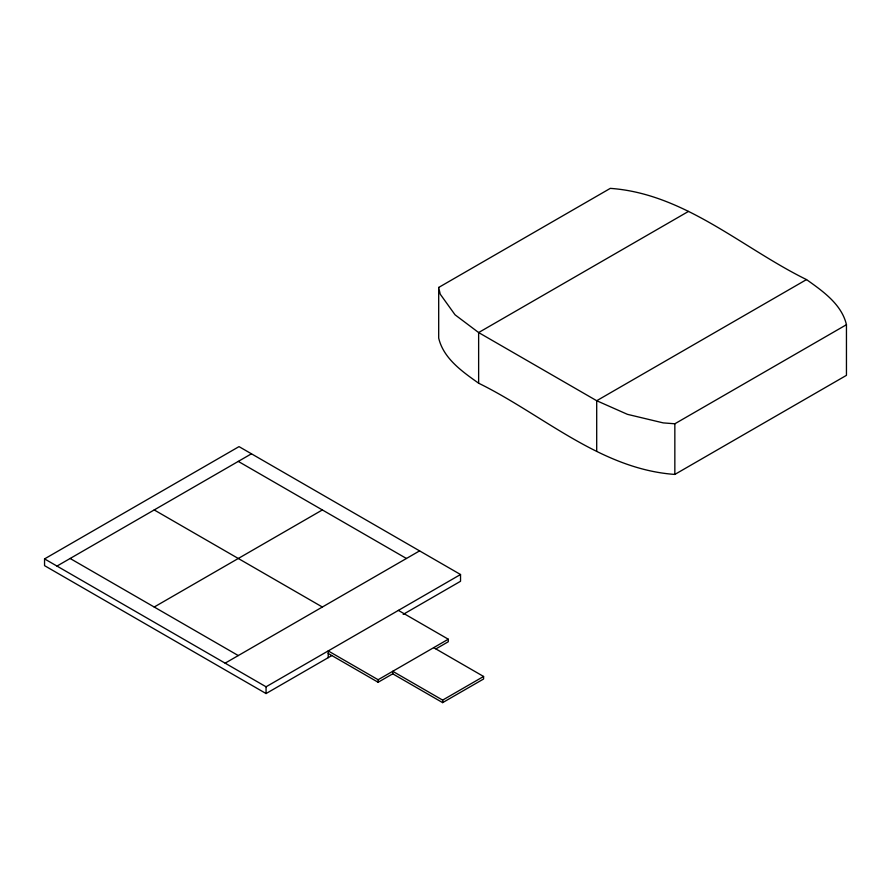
<?xml version="1.0" encoding="UTF-8"?>
<svg xmlns="http://www.w3.org/2000/svg" width="891" height="891" viewBox="0 0 891 891"><rect width="100%" height="100%" fill="white"/><g stroke="black" fill="none" stroke-linecap="round" stroke-linejoin="round"><path stroke-width="1.34" d="M438.695 287.448L610.313 188.369C684.633 193.614 742.292 248.121 806.522 279.585C822.716 291.112 841.661 304.232 846.45 324.703L846.45 375.345L674.843 474.424C600.512 469.189 542.853 414.671 478.634 383.208C462.429 371.681 443.484 358.561 438.695 338.101L438.695 287.448L440.232 294.164L455.056 314.813L478.634 332.555L596.703 400.727L627.431 414.337L663.205 422.891L674.843 423.782L846.45 324.703M331.775 655.609L266.064 693.543L44.55 565.651L44.55 558.902L239.022 446.625L460.536 574.517L460.536 581.277L403.178 614.389M56.979 566.075L251.451 453.797M688.453 211.423L478.634 332.555L478.634 383.208M154.21 607.016L322.364 509.942M806.522 279.585L596.703 400.727L596.703 451.381M225.122 663.16L419.594 550.883M44.55 558.902L266.064 686.794L460.536 574.517M328.211 657.669L328.211 650.92L378.118 679.733L448.296 639.215L448.296 641.743L435.933 648.882M328.211 653.448L378.118 682.261L392.742 673.819L442.649 702.631L483.59 678.998L483.59 676.469L433.683 647.657M392.742 673.819L392.742 671.291L442.649 700.103L483.59 676.469M238.287 461.404L406.43 558.479M398.388 610.391L448.296 639.215M154.21 509.942L322.364 607.016M70.133 558.479L238.287 655.564M674.843 423.782L674.843 474.424M442.649 700.103L442.649 702.631M378.118 679.733L378.118 682.261M266.064 686.794L266.064 693.543"/></g></svg>
